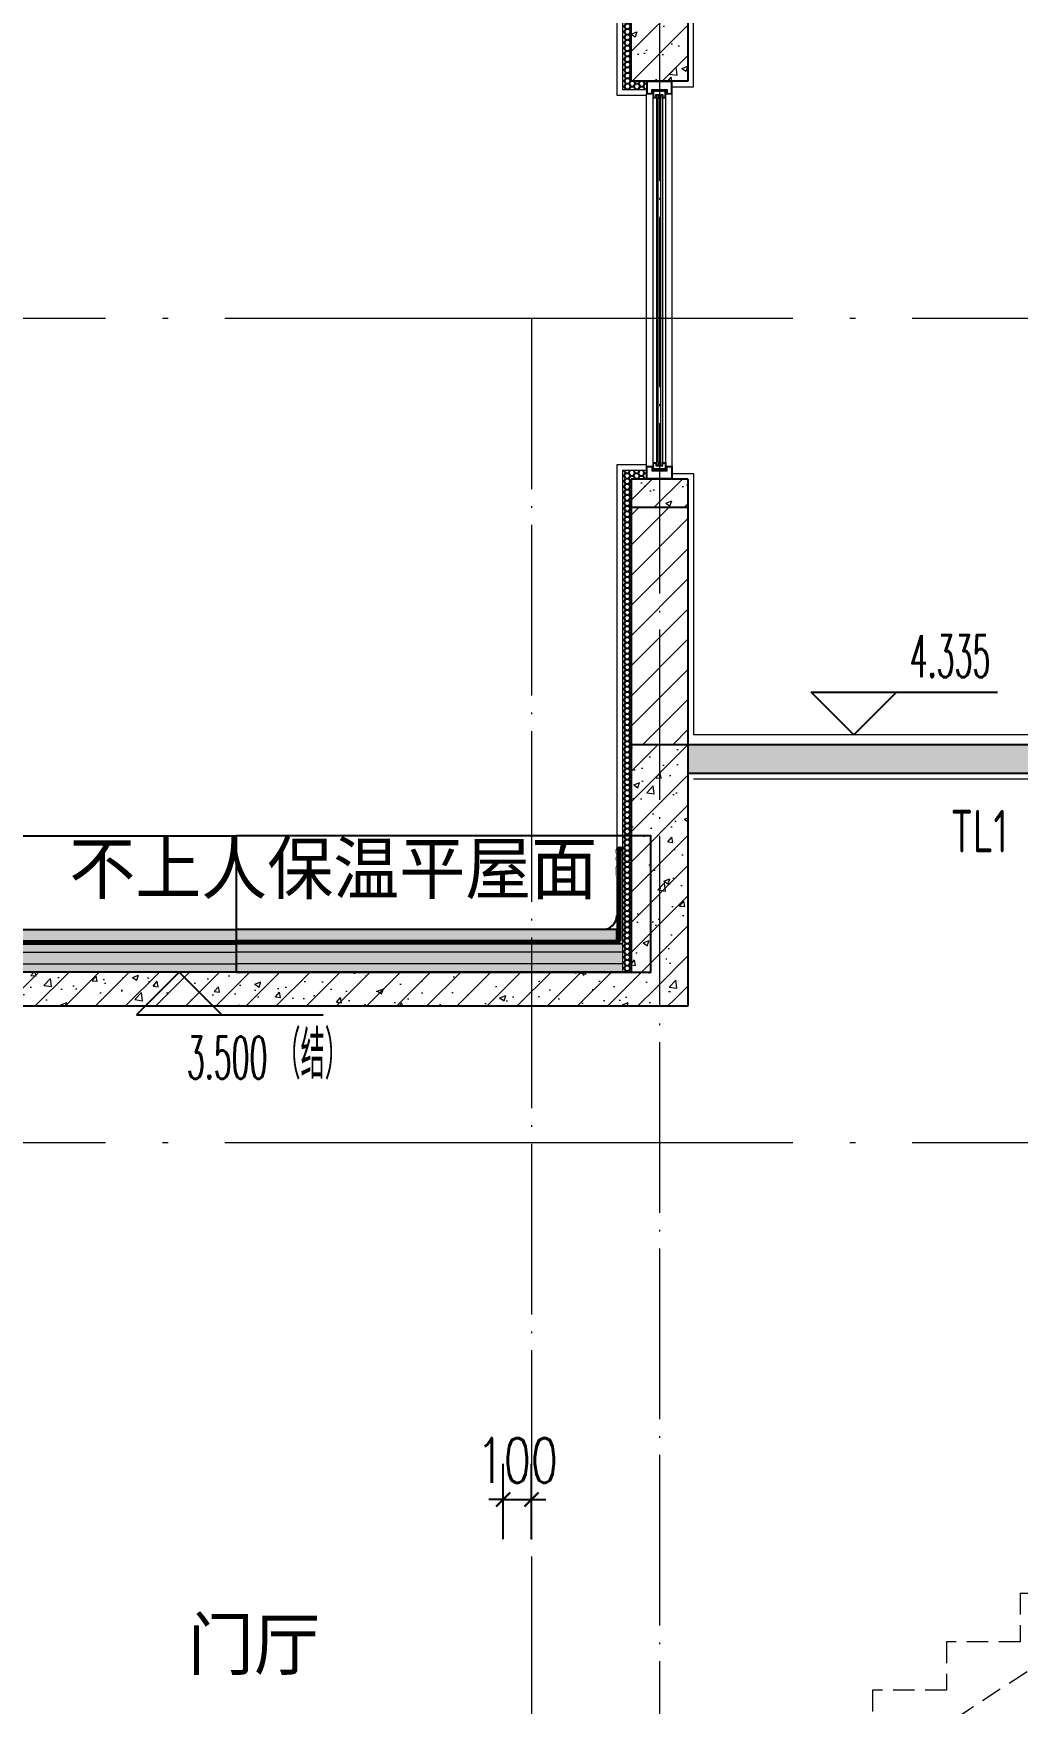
# Model space of a CAD drawing. Extents: x -1307975 to -76406, y -96289 to 379359.
# Drawn here: x -621604 to -618139, y 318676 to 324553 of the extents above; entities that cross this region are included whole.
import ezdxf
from ezdxf.enums import TextEntityAlignment as Align
from ezdxf.xclip import XClip

# ---------------------------------------------------------------- set-up
doc = ezdxf.new("R2010")
doc.units = 0
doc.header["$LTSCALE"] = 1000
doc.header["$XCLIPFRAME"] = 2
for name, pattern in [('DASH', [0.35, 0.25, -0.1]), ('DOTE', [2.42, 2, -0.2, 0.02, -0.2]), ('HIDDEN', [0.375, 0.25, -0.125])]:
    doc.linetypes.add(name, pattern=pattern)
doc.layers.get('0').update_dxf_attribs({"linetype": 'CONTINUOUS'})
doc.layers.get('DEFPOINTS').update_dxf_attribs({"linetype": 'CONTINUOUS'})
for name, color, linetype in [('3-屋面构造层', 157, 'CONTINUOUS'), ('DIM_ELEV', 3, 'CONTINUOUS'), ('PUB_TEXT', 2, 'CONTINUOUS'), ('SURFACE', 6, 'CONTINUOUS'), ('TEXT', 2, 'CONTINUOUS'), ('WALL', 5, 'CONTINUOUS'), ('尺寸标注', 86, 'CONTINUOUS'), ('立面-看线', 251, 'CONTINUOUS')]:
    doc.layers.add(name, color=color, linetype=linetype)
for name, color, linetype, lineweight in [('DOTE', 19, 'DOTE', 9), ('PUB_HATCH', 8, 'CONTINUOUS', 9), ('S_WINDOW', 144, 'CONTINUOUS', 15), ('STAIR', 2, 'CONTINUOUS', 18), ('内粉刷', 37, 'CONTINUOUS', 9), ('细细', 250, 'CONTINUOUS', 0)]:
    doc.layers.add(name, color=color, linetype=linetype, lineweight=lineweight)
doc.styles.add('_TCH_DIM', font='SIMPLEX.shx', dxfattribs={"width": 0.7, "bigfont": 'GBCBIG.shx'})
doc.styles.add('_TCH_DIM_T3', font='SIMPLEX', dxfattribs={"width": 0.705882, "bigfont": 'GBCBIG'})
doc.styles.add('TSSD_REIN', font='tssdeng.shx', dxfattribs={"width": 0.7, "height": 300, "bigfont": 'tssdchn.shx'})
doc.dimstyles.new('_TCH_ARCH&&50', dxfattribs={"dimtxt": 157.5, "dimasz": 50, "dimexe": 125, "dimexo": 150, "dimgap": 58.75, "dimtad": 1, "dimdec": 0, "dimzin": 0, "dimdsep": 46, "dimtxsty": '_TCH_DIM_T3', "dimblk": 'ARCHTICK', "dimcen": 0.09, "dimclrt": 7, "dimazin": 0, "dimtfac": 1, "dimtdec": 0, "dimtix": 1, "dimtmove": 2, "dimatfit": 3, "dimldrblk": 'ARCHTICK', "dimfxl": 1, "dimtolj": 1, "dimtzin": 0, "dimarcsym": 0})
pattern_1 = [(315, (-218910.2607, -140541.0897), (-1.767766953, -1.767766953), []), (315, (-218909.0822, -140541.0897), (-1.767766953, -1.767766953), [])]
pattern_2 = [(315, (-218910.2607, -141979.3279), (-1.767766953, -1.767766953), []), (315, (-218909.0822, -141979.3279), (-1.767766953, -1.767766953), [])]
pattern_3 = [(45, (-762713.5, 410177.97), (-53.03301, 53.03301), []), (50, (-762713.5, 410177.97), (215.17805, -18.82564), [22.5, -247.5]), (355, (-762713.5, 410177.97), (-41.6254, 225.65764), [18, -198]), (100.4514, (-762695.57, 410176.4), (173.55281, 206.83186), [19.12206, -210.34263]), (46.1842, (-762713.5, 410237.97), (320.1723, -49.6557), [33.75, -371.25]), (96.6356, (-762686.82, 410233.83), (280.3988, 292.23536), [28.6831, -315.5139]), (351.1842, (-762713.5, 410237.97), (280.3986, 292.2356), [27, -297]), (21, (-762683.5, 410222.97), (179.07212, -120.78567), [22.5, -247.5]), (326, (-762683.5, 410222.97), (72.9946, 217.545), [18, -198]), (71.4514, (-762668.58, 410212.9), (252.0668, 96.75915), [19.12206, -210.34263]), (37.5, (-762713.5, 410177.97), (3.647957, 99.868156), [0, -195.6, 0, -201, 0, -198.75]), (7.5, (-762713.5, 410177.97), (78.92086, 118.323514), [0, -114.6, 0, -191.1, 0, -75.75]), (327.5, (-762780.4, 410177.97), (160.14673, -6.76646), [0, -75, 0, -234, 0, -310.5]), (317.5, (-762810.4, 410177.97), (174.95585, 30.0315), [0, -97.5, 0, -155.4, 0, -220.5])]

# ---------------------------------------------------------------- blocks, each defined once
blk = doc.blocks.new('FGHFG4334GDFGDFFGGGGGGDFG4G')
at = {"layer": 'SURFACE', "const_width": 2.25}
for points in [[(46.5, 0), (0, 0)], [(46.5, -27.6), (0, -27.6)]]:
    blk.add_lwpolyline(points, dxfattribs=at)
at = {"layer": 'SURFACE', "const_width": 1.5}
blk.add_lwpolyline([(46.5, 17.2, -1), (46.5, 5.2), (46.5, -6.8, -1), (46.5, -18.8), (46.5, -36.8), (52.5, -48), (52.5, -72.8)], format="xyb", dxfattribs=at)
blk = doc.blocks.new('FGDGDGD')
at = {"layer": '3-屋面构造层'}
h = blk.add_hatch(dxfattribs=at)
h.set_pattern_fill('隔热材料01', color=256, scale=7.692308, style=0)
h.set_pattern_definition([(270, (9.5186, 433.228), (3.846153863, -7e-16), [0.385980771, -3.460173092]), (270, (6.637, 433.228), (3.846153863, -7e-16), [0.385980771, -3.460173092]), (90, (8.5996, 430.618), (-3.846153863, 2e-16), [0.385980771, -3.460173092]), (90, (7.556, 430.618), (-3.846153863, 2e-16), [0.385980771, -3.460173092]), (180, (10.002, 430), (-5e-16, -3.846153863), [3.848019248, 0.001865385]), (135, (8.9282, 430.193), (2e-16, 3.846144175), [0.328307694, -5.110980792]), (116.56505, (12.5422, 430.4251), (8.6793e-06, 3.8461487416), [0.215769232, -8.384500037]), (116.56505, (8.696, 430.4251), (8.6793e-06, 3.8461487416), [0.215769232, -8.384500037]), (153.43495, (13.1603, 430), (-8.679e-06, 3.846148742), [0.431538463, -8.168730805]), (153.43495, (9.3142, 430), (-8.679e-06, 3.846148742), [0.431538463, -8.168730805]), (63.43495, (12.4457, 431.0041), (-8.6793e-06, 3.8461487416), [2.054923086, -6.545346183]), (63.43495, (8.5996, 431.0041), (-8.6793e-06, 3.8461487416), [2.054923086, -6.545346183]), (116.56505, (13.3647, 433.228), (8.6793e-06, 3.8461487416), [0.215769232, -8.384500037]), (116.56505, (9.5186, 433.228), (8.6793e-06, 3.8461487416), [0.215769232, -8.384500037]), (135, (9.422, 433.421), (2e-16, 3.846144175), [0.328307694, -5.110980792]), (153.43495, (13.036, 433.6532), (-8.679e-06, 3.846148742), [0.431538463, -8.168730805]), (153.43495, (9.19, 433.6532), (-8.679e-06, 3.846148742), [0.431538463, -8.168730805]), (45, (6.7336, 433.421), (2e-16, 3.846144175), [0.328307694, -5.110980792]), (63.43495, (10.4833, 433.228), (-8.6793e-06, 3.8461487416), [0.215769232, -8.384500037]), (63.43495, (6.6371, 433.228), (-8.6793e-06, 3.8461487416), [0.215769232, -8.384500037]), (26.56505, (10.812, 433.6532), (8.679e-06, 3.846148742), [0.431538463, -8.168730805]), (26.56505, (6.9658, 433.6532), (8.679e-06, 3.846148742), [0.431538463, -8.168730805]), (116.56505, (11.4023, 431.0041), (8.6793e-06, 3.8461487416), [2.054923086, -6.545346183]), (116.56505, (7.5561, 431.0041), (8.6793e-06, 3.8461487416), [2.054923086, -6.545346183]), (45, (7.2275, 430.193), (2e-16, 3.846144175), [0.328307694, -5.110980792]), (63.43495, (11.3058, 430.4251), (-8.6793e-06, 3.8461487416), [0.215769232, -8.384500037]), (63.43495, (7.4596, 430.4251), (-8.6793e-06, 3.8461487416), [0.215769232, -8.384500037]), (26.56505, (10.6877, 430), (8.679e-06, 3.846148742), [0.431538463, -8.168730805]), (26.56505, (6.8415, 430), (8.679e-06, 3.846148742), [0.431538463, -8.168730805])])
edge = h.paths.add_edge_path()
edge.add_arc((682180.8, 585366.2), 9.23, 450, 540, ccw=False)
edge.add_line((682180.8, 585375.4), (682191.6, 585375.4))
edge.add_line((682191.6, 585375.4), (682191.6, 585366.2))
edge.add_line((682191.6, 585366.2), (682171.6, 585366.2))
h = blk.add_hatch(dxfattribs=at)
h.set_pattern_fill('混凝土', color=256, scale=5, angle=-1.14576, style=0)
h.set_pattern_definition([(48.854237, (-82751.966, -43707.863), (35.7930991, -3.8540962), [3.75, -41.25]), (353.854237, (-82751.966, -43707.863), (-6.1841378, 37.7408106), [3, -33]), (99.305637, (-82748.983, -43708.185), (29.6089874, 33.886691), [3.1870095, -35.0571056]), (45.038437, (-82751.766, -43697.865), (53.1858973, -9.3413237), [5.625, -61.875]), (95.489837, (-82747.334, -43698.644), (47.6977146, 47.7616795), [4.7805144, -52.58565]), (350.038437, (-82751.766, -43697.865), (47.6976773, 47.7617167), [4.5, -49.5]), (19.854237, (-82746.817, -43700.465), (29.4368469, -20.7237073), [3.75, -41.25]), (324.854237, (-82746.817, -43700.465), (12.8883392, 36.0069862), [3, -33]), (70.305637, (-82744.364, -43702.192), (42.3251977, 15.2832459), [3.1870095, -35.0571056]), (36.3542372, (-82751.966, -43707.863), (0.9406985, 16.62920733), [0, -32.6, 0, -33.5, 0, -33.125]), (6.3542372, (-82751.966, -43707.863), (13.54517982, 19.45362572), [0, -19.1, 0, -31.85, 0, -12.625]), (326.3542372, (-82763.114, -43707.64), (26.66323482, -1.66123381), [0, -12.5, 0, -39, 0, -51.75]), (316.3542372, (-82768.113, -43707.54), (29.2535633, 4.4211788), [0, -16.25, 0, -25.9, 0, -36.75])])
h.paths.add_polyline_path([(674875.1, 585046.2), (674875.1, 585086.2), (682171.6, 585086.2), (682171.6, 585046.2)])
h = blk.add_hatch(dxfattribs=at)
h.set_pattern_fill('焦渣矿渣', color=256, scale=4, angle=-1.14576, style=0)
h.set_pattern_definition([(358.8542372, (-82751.966, -43697.863), (8.27546507, 13.69326162), [1.6, -14.4]), (298.8542372, (-82751.966, -43697.863), (15.99644496, -0.32013217), [1.6, -14.4]), (238.8542372, (-82750.366, -43697.895), (7.72097989, -14.0133938), [1.6, -14.4]), (268.8542372, (-82745.567, -43697.991), (15.83683295, -8.3183365), [2.4, -11.456]), (268.8542372, (-82743.967, -43698.023), (15.83683295, -8.3183365), [2.4, -11.456]), (268.8542372, (-82742.368, -43698.055), (15.83683295, -8.3183365), [2.4, -11.456])])
h.paths.add_polyline_path([(674875.1, 585006.2), (674875.1, 585036.2), (682191.6, 585036.2), (682191.6, 585006.2)])
h = blk.add_hatch(dxfattribs=at)
h.set_pattern_fill('隔热材料03', color=256, scale=12.5, style=0)
h.set_pattern_definition([(113.578, (-500407.8114, 374696.8656), (-0.0086926214, 6.2699620763), [1.075, -0.5693125, 2.8375, -0.5693125, 1.075, -0.6825]), (66.42, (-500406.1744, 374696.8656), (2.727787851, 6.0425e-05), [1.075, -0.5693125, 2.840375, -0.5693125, 1.075, -0.6825]), (180, (-500406.1744, 374696.8656), (0, 6.25), [1.636625, -1.0910625]), (180, (-500407.538, 374702.4906), (0, 6.25), [1.636625, -1.0910625]), (90, (-500405.7427, 374697.8548), (2.72775, 2e-16), [0.52175, -5.72825]), (90, (-500407.1066, 374700.9798), (2.72775, 2e-16), [0.52175, -5.72825]), (90, (-500408.2427, 374697.8548), (2.72775, 2e-16), [0.52175, -5.72825]), (90, (-500409.6066, 374700.9798), (2.72775, 2e-16), [0.52175, -5.72825])])
edge = h.paths.add_edge_path()
edge.add_line((682177.8, 585086.2), (682177.8, 585050.2))
edge.add_arc((682171.6, 585050.2), 6.25, 270, 360, ccw=False)
edge.add_line((682171.6, 585044), (682171.6, 585086.2))
edge.add_line((682171.6, 585086.2), (682177.8, 585086.2))
h = blk.add_hatch(dxfattribs=at)
h.set_pattern_fill('加气混凝土', color=256, scale=5, style=0)
h.set_pattern_definition([(0, (-82734.266, -43726.163), (30, 60), [0, -60]), (0, (-82769.366, -43734.263), (30, 60), [0, -60]), (0, (-82749.866, -43734.863), (30, 60), [0, -60]), (0, (-82728.566, -43717.163), (30, 60), [0, -60]), (0, (-82753.466, -43737.863), (30, 60), [0, -60]), (0, (-82722.566, -43679.363), (30, 60), [0, -60]), (0, (-82740.866, -43684.163), (30, 60), [0, -60]), (0, (-82731.266, -43691.663), (30, 60), [0, -60]), (0, (-82780.166, -43692.863), (30, 60), [0, -60]), (0, (-82750.766, -43695.563), (30, 60), [0, -60]), (0, (-82762.166, -43710.863), (30, 60), [0, -60]), (0, (-82761.566, -43733.363), (30, 60), [0, -60]), (0, (-82739.066, -43735.763), (30, 60), [0, -60]), (0, (-82722.566, -43709.363), (30, 60), [0, -60]), (0, (-82778.666, -43718.663), (30, 60), [0, -60]), (0, (-82773.566, -43708.463), (30, 60), [0, -60]), (0, (-82750.166, -43712.663), (30, 60), [0, -60]), (0, (-82758.566, -43721.363), (30, 60), [0, -60]), (0, (-82763.366, -43701.563), (30, 60), [0, -60]), (0, (-82755.866, -43679.063), (30, 60), [0, -60]), (0, (-82776.266, -43731.263), (30, 60), [0, -60]), (0, (-82743.266, -43691.363), (30, 60), [0, -60]), (0, (-82771.166, -43690.463), (30, 60), [0, -60]), (0, (-82775.966, -43682.663), (30, 60), [0, -60]), (130.601294, (-82726.2516, -43698.149), (-149.999998343, 180.000000787), [2.6341554, -1103.7111]), (18.4349488, (-82730.537, -43697.006), (149.99999945, 59.99999956), [2.710524, -376.76279]), (90, (-82730.537, -43699.578), (30, 60), [2.5714284, -117.428565]), (161.565051, (-82727.966, -43700.435), (-150.000000755, 59.99999553), [2.710524, -376.76279]), (53.1301023, (-82727.966, -43700.435), (30.00000006, 59.99999997), [2.857143, -297.14285]), (135, (-82725.68, -43731.006), (-30.00000363, 59.99999594), [2.424366, -167.28126]), (45, (-82729.109, -43731.006), (29.9999998, 59.99999976), [2.424366, -167.28126]), (135, (-82727.394, -43732.72), (-30.00000363, 59.99999594), [2.424366, -167.28126]), (45, (-82727.394, -43732.72), (29.9999998, 59.99999976), [2.424366, -167.28126]), (116.565051, (-82754.537, -43690.72), (-5.2e-06, 119.9999967), [3.1943826, -63.88765]), (180, (-82755.966, -43687.863), (-30, 60), [3.4285716, -56.571425]), (63.434949, (-82760.823, -43690.72), (3e-07, 119.9999994), [3.1943826, -63.88765]), (116.565051, (-82759.394, -43693.58), (-5.2e-06, 119.9999967), [3.1943826, -63.88765]), (0, (-82759.394, -43693.58), (30, 60), [3.4285716, -56.571425]), (63.434949, (-82755.966, -43693.58), (3e-07, 119.9999994), [3.1943826, -63.88765]), (107.102728, (-82731.9658, -43711.0063), (-89.999996559, 300.000000484), [3.8861346, -1628.29025]), (143.972626, (-82733.1087, -43707.292), (-569.999992774, 419.999999525), [3.8861346, -812.202]), (180, (-82736.25, -43705.006), (-30, 60), [3.7142856, -56.28571]), (36.0273733, (-82743.1087, -43707.292), (569.999995788, 419.999995472), [3.8861346, -812.202]), (71.5650511, (-82744.252, -43710.721), (90.00000046, 299.99999948), [3.6140316, -375.85928]), (107.102728, (-82743.1087, -43714.4348), (-89.999996559, 300.000000484), [3.8861346, -1628.29025]), (143.972626, (-82739.966, -43716.7206), (-569.999992774, 419.999999525), [3.8861346, -812.202]), (0, (-82739.966, -43716.72), (30, 60), [3.7142856, -56.28571]), (36.0273733, (-82736.2516, -43716.7206), (569.999995788, 419.999995472), [3.8861346, -812.202]), (71.5650511, (-82733.109, -43714.435), (90.00000046, 299.99999948), [3.6140316, -375.85928]), (150.255118, (-82731.3944, -43683.006), (-90.000000213, 59.999999257), [2.303502, -481.43196]), (90, (-82733.394, -43684.15), (30, 60), [2.2857144, -117.714275]), (29.7448813, (-82733.3944, -43684.149), (90.000000053, 59.99999972), [2.303502, -481.43196]), (116.565051, (-82745.394, -43725.58), (-5.2e-06, 119.9999967), [3.1943826, -63.88765]), (168.690067, (-82746.823, -43722.7206), (-270.0000002, 59.999998494), [2.9137254, -608.96855]), (41.1859251, (-82751.9658, -43724.149), (749.999995456, 659.999994229), [3.0371844, -1272.5802]), (90, (-82751.966, -43727.006), (30, 60), [2.857143, -117.14285]), (138.814074, (-82749.68, -43729.0063), (-749.999986669, 660.000004204), [3.0371844, -1272.5802]), (16.6992442, (-82749.68, -43729.0063), (989.999992552, 299.999996858), [2.982945, -1249.85375]), (60.9453959, (-82746.823, -43728.149), (29.99999992, 59.999999469), [2.9416086, -1232.53395]), (109.983106, (-82770.5373, -43700.4348), (-150.000000565, 419.9999988885), [3.3442002, -1401.21975]), (155.556045, (-82771.68, -43697.292), (-390.0000014866, 179.99999626), [3.4522986, -1446.51315]), (24.4439547, (-82777.9658, -43697.292), (390.0000001945, 179.999999134), [3.4522986, -1446.51315]), (70.0168934, (-82779.1087, -43700.4348), (150.000000452, 419.999998958), [3.3442002, -1401.21975]), (109.983106, (-82777.9658, -43703.5777), (-150.000000565, 419.9999988885), [3.3442002, -1401.21975]), (160.016893, (-82774.823, -43704.7206), (-150.000000088, 59.999997267), [3.3442002, -698.93775]), (19.9831065, (-82774.823, -43704.7206), (149.999999176, 59.999999905), [3.3442002, -698.93775]), (70.0168934, (-82771.68, -43703.5777), (150.000000452, 419.999998958), [3.3442002, -1401.21975]), (122.005383, (-82748.2516, -43705.8634), (-30.000004026, 59.999996937), [2.6954232, -563.3434]), (18.4349488, (-82752.252, -43704.435), (149.99999945, 59.99999956), [2.710524, -376.76279]), (90, (-82752.252, -43707.006), (30, 60), [2.5714284, -117.428565]), (161.565051, (-82749.68, -43707.863), (-150.000000755, 59.99999553), [2.710524, -376.76279]), (54.4623222, (-82749.68, -43707.8634), (209.999999696, 299.99999955), [2.457807, -1029.82115]), (116.565051, (-82765.68, -43720.435), (-5.2e-06, 119.9999967), [3.1943826, -63.88765]), (180, (-82767.11, -43717.58), (-30, 60), [3.142857, -56.85714]), (59.0362434, (-82771.966, -43720.435), (30.000000098, 59.99999971), [3.3319728, -696.3822]), (120.963756, (-82770.2516, -43723.292), (-30.0000041, 59.999997245), [3.3319728, -696.3822]), (0, (-82770.25, -43723.29), (30, 60), [3.142857, -56.85714]), (63.434949, (-82767.11, -43723.29), (3e-07, 119.9999994), [3.1943826, -63.88765])])
h.paths.add_polyline_path([(682191.6, 584936.2), (674875.1, 584936.2), (674875.1, 584966.2), (682191.6, 584966.2)])
at = {"layer": '立面-看线'}
h = blk.add_hatch(dxfattribs=at)
h.set_pattern_fill('HONEY', color=256, scale=7)
h.set_pattern_definition([(0, (-799653.24, -415240.13), (16.66875, 9.623705), [11.1125, -22.225]), (120, (-799653.24, -415240.13), (-16.66874801, 9.62370845), [11.1125, -22.225]), (60, (-799653.24, -415240.13), (1.99e-06, 19.24741345), [-22.225, 11.1125])])
h.paths.add_polyline_path([(682191.6, 584966.2), (674875.1, 584966.2), (674875.1, 585006.2), (682191.6, 585006.2)])
at = {"layer": '3-屋面构造层'}
for p, q in [((682177.8, 585086.2), (674875.1, 585086.2)), ((682171.6, 585046.2), (674875.1, 585046.2)), ((682191.6, 585036.2), (674875.1, 585036.2)), ((682171.6, 585086.2), (682171.6, 585044))]:
    blk.add_line(p, q, dxfattribs=at)
at = {"layer": '3-屋面构造层', "color": 251, "linetype": 'DASH', "ltscale": 0.05, "true_color": 0x636466, "const_width": 2.5}
for points in [[(682056.6, 585042.7), (682171.6, 585042.7, 0.414214), (682179.1, 585050.2), (682179.1, 585366.2)], [(682056.6, 585039), (682171.6, 585039, 0.414214), (682182.8, 585050.2), (682182.8, 585366.2)]]:
    blk.add_lwpolyline(points, format="xyb", dxfattribs=at)
at = {"layer": '3-屋面构造层', "color": 251, "true_color": 0x636466}
for points in [[(682056.6, 585041.5), (682171.6, 585041.5, 0.414214), (682180.3, 585050.2), (682180.3, 585366.2)], [(682056.6, 585044), (682171.6, 585044, 0.414214), (682177.8, 585050.2), (682177.8, 585366.2)], [(682056.6, 585040.2), (682171.6, 585040.2, 0.414214), (682181.6, 585050.2), (682181.6, 585366.2), (682184.1, 585366.2), (682184.1, 585050.2, -0.414214), (682171.6, 585037.7), (682056.6, 585037.7)]]:
    blk.add_lwpolyline(points, format="xyb", dxfattribs=at)
at = {"layer": '3-屋面构造层', "ltscale": 0.8}
blk.add_lwpolyline([(682171.6, 585366.2, -0.414214), (682180.8, 585375.4), (682191.6, 585375.4), (682191.6, 585366.2), (682171.6, 585366.2)], format="xyb", dxfattribs=at)
at = {"layer": '3-屋面构造层', "color": 251, "linetype": 'DASH', "ltscale": 0.05, "true_color": 0x636466, "const_width": 2.5}
for points in [[(682042.7, 585039), (674875.1, 585039)], [(682056.6, 585042.7), (682042.7, 585039)]]:
    blk.add_lwpolyline(points, dxfattribs=at)
at = {"layer": '3-屋面构造层', "color": 251, "true_color": 0x636466}
for points in [[(682042.7, 585040.2), (674875.1, 585040.2)], [(674875.1, 585037.7), (682042.7, 585037.7)], [(682056, 585043.8), (682042.1, 585040.1)], [(682043.2, 585037.9), (682057.1, 585041.6)]]:
    blk.add_lwpolyline(points, dxfattribs=at)
at = {"layer": '3-屋面构造层'}
blk.add_arc((682121.6, 585136.2), 50, 270, 360, dxfattribs=at)
at = {"layer": 'PUB_HATCH', "color": 215, "true_color": 0xa953a0}
for p, q in [((682191.6, 585006.2), (674875.1, 585006.2)), ((682191.6, 584966.2), (674875.1, 584966.2))]:
    blk.add_line(p, q, dxfattribs=at)
at = {"layer": '3-屋面构造层', "color": 1, "xscale": -1}
blk.add_blockref('FGHFG4334GDFGDFFGGGGGGDFG4G', (682218.1, 585349), dxfattribs=at)
blk = doc.blocks.new('zrszerf')
at = {"layer": '细细'}
h = blk.add_hatch(dxfattribs=at)
h.set_pattern_fill('金属', color=256, style=0)
h.set_pattern_definition(pattern_1)
h.paths.add_polyline_path([(257694.9, 608543.3), (257714.9, 608543.3), (257714.9, 608556.8), (257764.9, 608556.8), (257764.9, 608543.3), (257784.9, 608543.3), (257784.9, 608588.3), (257694.9, 608588.3)])
h.paths.add_polyline_path([(257712.9, 608558.8), (257712.9, 608545.3), (257696.9, 608545.3), (257696.9, 608586.3), (257782.9, 608586.3), (257782.9, 608545.3), (257766.9, 608545.3), (257766.9, 608558.8)], flags=16)
h = blk.add_hatch(dxfattribs=at)
h.set_pattern_fill('金属', color=256, style=0)
h.set_pattern_definition(pattern_1)
h.paths.add_polyline_path([(257762.4, 608554.8), (257762.4, 608529.8), (257750.4, 608529.8), (257750.4, 608539.8), (257729.4, 608539.8), (257729.4, 608529.8), (257717.4, 608529.8), (257717.4, 608554.8)])
h.paths.add_polyline_path([(257719.4, 608552.8), (257719.4, 608531.8), (257727.4, 608531.8), (257727.4, 608541.8), (257752.4, 608541.8), (257752.4, 608531.8), (257760.4, 608531.8), (257760.4, 608552.8)], flags=16)
h = blk.add_hatch(color=256, dxfattribs=at)
edge = h.paths.add_edge_path()
edge.add_line((257735.4, 608539.8), (257735.4, 608527.8))
edge.add_arc((257739.9, 608519.5), 9.44, 61.51755, 118.48245, ccw=False)
edge.add_line((257744.4, 608527.8), (257744.4, 608539.8))
edge.add_arc((257739.9, 608548.1), 9.44, 241.51755, 298.48245, ccw=False)
h = blk.add_hatch(dxfattribs=at)
h.set_pattern_fill('金属', color=256, style=0)
h.set_pattern_definition(pattern_2)
h.paths.add_polyline_path([(257762.4, 607221.8), (257762.4, 607246.8), (257750.4, 607246.8), (257750.4, 607236.8), (257729.4, 607236.8), (257729.4, 607246.8), (257717.4, 607246.8), (257717.4, 607221.8)])
h.paths.add_polyline_path([(257719.4, 607223.8), (257719.4, 607244.8), (257727.4, 607244.8), (257727.4, 607234.8), (257752.4, 607234.8), (257752.4, 607244.8), (257760.4, 607244.8), (257760.4, 607223.8)], flags=16)
h = blk.add_hatch(color=256, dxfattribs=at)
edge = h.paths.add_edge_path()
edge.add_line((257735.4, 607236.8), (257735.4, 607248.8))
edge.add_arc((257739.9, 607257.1), 9.44, 241.51755, 298.48245)
edge.add_line((257744.4, 607248.8), (257744.4, 607236.8))
edge.add_arc((257739.9, 607228.5), 9.44, 61.51755, 118.48245)
h = blk.add_hatch(dxfattribs=at)
h.set_pattern_fill('金属', color=256, style=0)
h.set_pattern_definition(pattern_2)
h.paths.add_polyline_path([(257694.9, 607233.3), (257714.9, 607233.3), (257714.9, 607219.8), (257764.9, 607219.8), (257764.9, 607233.3), (257784.9, 607233.3), (257784.9, 607188.3), (257694.9, 607188.3)])
h.paths.add_polyline_path([(257712.9, 607217.8), (257712.9, 607231.3), (257696.9, 607231.3), (257696.9, 607190.3), (257782.9, 607190.3), (257782.9, 607231.3), (257766.9, 607231.3), (257766.9, 607217.8)], flags=16)
at = {"layer": 'S_WINDOW'}
for p, q in [((257694.9, 607233.3), (257694.9, 608543.3)), ((257784.9, 607233.3), (257784.9, 608543.3)), ((257717.4, 607246.8), (257717.4, 608529.8)), ((257762.4, 607246.8), (257762.4, 608529.8))]:
    blk.add_line(p, q, dxfattribs=at)
for points in [[(257784.9, 608588.3), (257784.9, 608543.3), (257764.9, 608543.3), (257764.9, 608556.8), (257714.9, 608556.8), (257714.9, 608543.3), (257694.9, 608543.3), (257694.9, 608588.3)], [(257782.9, 608586.3), (257782.9, 608545.3), (257766.9, 608545.3), (257766.9, 608558.8), (257712.9, 608558.8), (257712.9, 608545.3), (257696.9, 608545.3), (257696.9, 608586.3)], [(257762.4, 608554.8), (257762.4, 608529.8), (257750.4, 608529.8), (257750.4, 608539.8), (257729.4, 608539.8), (257729.4, 608529.8), (257717.4, 608529.8), (257717.4, 608554.8)], [(257760.4, 608552.8), (257760.4, 608531.8), (257752.4, 608531.8), (257752.4, 608541.8), (257727.4, 608541.8), (257727.4, 608531.8), (257719.4, 608531.8), (257719.4, 608552.8)], [(257762.4, 607221.8), (257762.4, 607246.8), (257750.4, 607246.8), (257750.4, 607236.8), (257729.4, 607236.8), (257729.4, 607246.8), (257717.4, 607246.8), (257717.4, 607221.8)], [(257784.9, 607188.3), (257784.9, 607233.3), (257764.9, 607233.3), (257764.9, 607219.8), (257714.9, 607219.8), (257714.9, 607233.3), (257694.9, 607233.3), (257694.9, 607188.3)], [(257782.9, 607190.3), (257782.9, 607231.3), (257766.9, 607231.3), (257766.9, 607217.8), (257712.9, 607217.8), (257712.9, 607231.3), (257696.9, 607231.3), (257696.9, 607190.3)], [(257760.4, 607223.8), (257760.4, 607244.8), (257752.4, 607244.8), (257752.4, 607234.8), (257727.4, 607234.8), (257727.4, 607244.8), (257719.4, 607244.8), (257719.4, 607223.8)]]:
    blk.add_lwpolyline(points, close=True, dxfattribs=at)
at = {"layer": '细细'}
for points in [[(257735.4, 608539.8), (257735.4, 608527.8, -0.253805), (257744.4, 608527.8), (257744.4, 608539.8, -0.253805)], [(257735.4, 607236.8), (257735.4, 607248.8, 0.253805), (257744.4, 607248.8), (257744.4, 607236.8, 0.253805)]]:
    blk.add_lwpolyline(points, format="xyb", close=True, dxfattribs=at)
for points in [[(257735.4, 607248.8), (257735.4, 608539.8)], [(257744.4, 607248.8), (257744.4, 608539.8)], [(257729.4, 608529.8), (257729.4, 607246.8)], [(257750.4, 608529.8), (257750.4, 607246.8)]]:
    blk.add_lwpolyline(points, dxfattribs=at)
blk = doc.blocks.new('BFGBFBCBVFB')
at = {"layer": 'PUB_HATCH'}
h = blk.add_hatch(dxfattribs=at)
h.set_pattern_fill('钢筋混凝土', color=256, scale=30, style=0)
h.set_pattern_definition([(45, (0, 0), (-53.0330086, 53.0330086), []), (50, (0, 0), (215.178055, -18.82564), [22.5, -247.5]), (355, (0, 0), (-41.6254, 225.65764), [18, -198]), (100.4514, (17.93, -1.57), (173.552815, 206.831863), [19.122057, -210.342634]), (46.1842, (0, 60), (320.172315, -49.655704), [33.75, -371.25]), (96.6356, (26.68, 55.86), (280.39881, 292.23536), [28.68309, -315.5139]), (351.1842, (0, 60), (280.39858, 292.23558), [27, -297]), (21, (30, 45), (179.072116, -120.785667), [22.5, -247.5]), (326, (30, 45), (72.9946, 217.545014), [18, -198]), (71.4514, (44.92, 34.93), (252.06679, 96.75915), [19.122057, -210.342634]), (37.5, (0, 0), (3.6479566, 99.868156), [0, -195.6, 0, -201, 0, -198.75]), (7.5, (0, 0), (78.920861, 118.323514), [0, -114.6, 0, -191.1, 0, -75.75]), (327.5, (-66.9, 0), (160.146731, -6.7664615), [0, -75, 0, -234, 0, -310.5]), (317.5, (-96.9, 0), (174.95585, 30.031495), [0, -97.5, 0, -155.4, 0, -220.5])])
h.paths.add_polyline_path([(888722.3, 24480), (888622.3, 24480), (888622.3, 24580), (888522.3, 24580), (888522.3, 24015), (888722.3, 24015)])
at = {"layer": '立面-看线'}
h = blk.add_hatch(dxfattribs=at)
h.set_pattern_fill('HONEY', color=256, scale=7)
h.set_pattern_definition([(0, (77469.098, -360831.968), (16.66875, 9.623705), [11.1125, -22.225]), (120, (77469.098, -360831.968), (-16.66874801, 9.62370845), [11.1125, -22.225]), (60, (77469.098, -360831.968), (1.99e-06, 19.24741345), [-22.225, 11.1125])])
h.paths.add_polyline_path([(888492.3, 24615), (888522.3, 24615), (888522.3, 24015), (888577.3, 24015), (888577.3, 23985), (888492.3, 23985)])
at = {"layer": 'PUB_HATCH', "color": 215, "true_color": 0xa953a0}
blk.add_lwpolyline([(888577.3, 25545), (888492.3, 25545), (888492.3, 23985), (888577.3, 23985)], dxfattribs=at)
at = {"layer": 'WALL'}
for p, q in [((888522.3, 24580), (888522.3, 24015)), ((888722.3, 24480), (888722.3, 24015)), ((888722.3, 24015), (888522.3, 24015))]:
    blk.add_line(p, q, dxfattribs=at)
at = {"layer": '内粉刷'}
for points in [[(888577.3, 25565), (888472.3, 25565), (888472.3, 23965), (888577.3, 23965)], [(888667.3, 23995), (888742.3, 23995), (888742.3, 24460)]]:
    blk.add_lwpolyline(points, dxfattribs=at)
blk = doc.blocks.new('_ArchTick')
at = {"color": 0, "linetype": 'ByBlock', "const_width": 0.15}
blk.add_lwpolyline([(-0.5, -0.5), (0.5, 0.5)], dxfattribs=at)
blk = doc.blocks.new('*D607')
at = {"layer": 'DEFPOINTS', "color": 0, "transparency": 16777216}
for p in [(-619850.2, 319394.5), (-619950.2, 319105.2), (-619850.2, 319105.2)]:
    blk.add_point(p, dxfattribs=at)
at = {"layer": '尺寸标注', "color": 0, "lineweight": -2, "transparency": 16777216}
for p, q in [((-619950.2, 319255.2), (-619950.2, 319519.5)), ((-619850.2, 319255.2), (-619850.2, 319519.5)), ((-619950.2, 319394.5), (-620000.2, 319394.5)), ((-619950.2, 319394.5), (-619850.2, 319394.5)), ((-619850.2, 319394.5), (-619800.2, 319394.5))]:
    blk.add_line(p, q, dxfattribs=at)
at = {"layer": '尺寸标注', "color": 0, "lineweight": -2, "transparency": 16777216, "xscale": 50, "yscale": 50, "zscale": 50}
blk.add_blockref('_ArchTick', (-619950.2, 319394.5), dxfattribs=at)
at = {"layer": '尺寸标注', "color": 0, "lineweight": -2, "transparency": 16777216, "xscale": 50, "yscale": 50, "zscale": 50, "rotation": 180}
blk.add_blockref('_ArchTick', (-619850.2, 319394.5), dxfattribs=at)
at = {"layer": '尺寸标注', "color": 7, "transparency": 16777216, "insert": (-619900.2, 319532), "char_height": 157.5, "attachment_point": 5, "style": '_TCH_DIM_T3'}
blk.add_mtext('\\A1;100', dxfattribs=at)

msp = doc.modelspace()

# ---------------------------------------------------------------- hatches: boundary and pattern name
at = {"layer": 'PUB_HATCH'}
h = msp.add_hatch(dxfattribs=at)
h.set_pattern_fill('钢筋混凝土', color=256, scale=30, style=0)
h.set_pattern_definition(pattern_3)
h.paths.add_polyline_path([(-619500.21, 322984.57), (-619500.21, 322884.58), (-619300.21, 322884.58), (-619300.21, 322984.57)])
h = msp.add_hatch(dxfattribs=at)
h.set_pattern_fill('普通砖', color=256, scale=30, style=0)
h.set_pattern_definition([(45, (-762713.5, 410231.826), (-53.03303, 53.03303), [])])
h.paths.add_polyline_path([(-619300.15, 322884.58), (-619500.15, 322884.57), (-619500.13, 322049.58), (-619300.13, 322049.58)])
h = msp.add_hatch(dxfattribs=at)
h.set_pattern_fill('钢筋混凝土', color=256, scale=30, style=0)
h.set_pattern_definition(pattern_3)
h.paths.add_polyline_path([(-619500.19, 322049.58), (-619500.19, 321249.56), (-619300.19, 321129.56), (-619300.19, 322049.58)])
h = msp.add_hatch(dxfattribs=at)
h.set_pattern_fill('钢筋混凝土', color=256, scale=30, style=0)
h.set_pattern_definition([(45, (-619500.13, 322049.58), (-53.033, 53.033), []), (50, (-619500.13, 322049.58), (215.178, -18.8256), [22.5, -247.5]), (355, (-619500.13, 322049.58), (-41.625, 225.658), [18, -198]), (100.4514, (-619482.2, 322048), (173.553, 206.832), [19.122, -210.343]), (46.184, (-619500.13, 322109.58), (320.172, -49.656), [33.75, -371.25]), (96.6356, (-619473.45, 322105.44), (280.399, 292.235), [28.683, -315.514]), (351.184, (-619500.13, 322109.58), (280.399, 292.236), [27, -297]), (21, (-619470.13, 322094.58), (179.072, -120.7857), [22.5, -247.5]), (326, (-619470.13, 322094.58), (72.995, 217.545), [18, -198]), (71.4514, (-619455.2, 322084.51), (252.067, 96.759), [19.122, -210.343]), (37.5, (-619500.13, 322049.58), (3.648, 99.8682), [0, -195.6, 0, -201, 0, -198.75]), (7.5, (-619500.13, 322049.58), (78.9209, 118.3235), [0, -114.6, 0, -191.1, 0, -75.75]), (327.5, (-619567.03, 322049.58), (160.1467, -6.7665), [0, -75, 0, -234, 0, -310.5]), (317.5, (-619597.03, 322049.58), (174.956, 30.0315), [0, -97.5, 0, -155.4, 0, -220.5])])
h.paths.add_polyline_path([(-619300.19, 322049.58), (-619300.19, 321949.57), (-618070.12, 321949.57), (-618070.12, 321649.57), (-617870.12, 321649.57), (-617870.12, 321770.81), (-615818.59, 320499.57), (-615450.12, 320499.57), (-615450.12, 320499.57), (-615250.12, 320499.57), (-615250.12, 320499.57), (-613850.19, 320499.57), (-613850.19, 320599.57), (-615790.12, 320599.57), (-615790.12, 320760.68), (-616050.12, 320760.68), (-616050.12, 320921.79), (-616310.12, 320921.79), (-616310.12, 321082.9), (-616570.12, 321082.9), (-616570.12, 321244.01), (-616830.12, 321244.01), (-616830.12, 321405.12), (-617090.12, 321405.12), (-617090.12, 321566.23), (-617350.12, 321566.23), (-617350.12, 321727.34), (-617610.12, 321727.34), (-617610.12, 321888.46), (-617870.12, 321888.46), (-617870.12, 322049.57)])
h = msp.add_hatch(dxfattribs=at)
h.set_pattern_fill('钢筋混凝土', color=256, scale=30, style=0)
h.set_pattern_definition(pattern_3)
h.paths.add_polyline_path([(-619300.19, 321129.56), (-619500.19, 321249.56), (-622250.17, 321249.56), (-622316.83, 321209.56), (-622250.17, 321129.56)])
at = {"layer": '立面-看线'}
h = msp.add_hatch(dxfattribs=at)
h.set_pattern_fill('HONEY', color=256, scale=7)
h.set_pattern_definition([(0, (-1430553.452, -63347.378), (16.66875, 9.623705), [11.1125, -22.225]), (120, (-1430553.452, -63347.378), (-16.66874801, 9.62370845), [11.1125, -22.225]), (60, (-1430553.452, -63347.378), (1.99e-06, 19.24741345), [-22.225, 11.1125])])
h.paths.add_polyline_path([(-619530.21, 322099.57), (-619500.21, 322099.57), (-619500.21, 322984.57), (-619445.21, 322984.57), (-619445.21, 323014.57), (-619530.21, 323014.57)])
h = msp.add_hatch(dxfattribs=at)
h.set_pattern_fill('HONEY', color=256, scale=7)
h.set_pattern_definition([(0, (-1430553.43, -63347.376), (16.66875, 9.623705), [11.1125, -22.225]), (120, (-1430553.43, -63347.376), (-16.66874801, 9.62370845), [11.1125, -22.225]), (60, (-1430553.43, -63347.376), (1.99e-06, 19.24741345), [-22.225, 11.1125])])
h.paths.add_polyline_path([(-619530.19, 321249.56), (-619500.19, 321249.56), (-619500.19, 322099.58), (-619530.19, 322099.58)])

# ---------------------------------------------------------------- linework, layer by layer
at = {"layer": 'DIM_ELEV', "color": 6}
for p, q in [((-618715.81, 322084.57), (-618865.81, 322234.57)), ((-618865.81, 322234.57), (-618209.81, 322234.57)), ((-618715.81, 322084.57), (-618565.81, 322234.57))]:
    msp.add_line(p, q, dxfattribs=at)
at = {"layer": 'DIM_ELEV', "color": 3}
for p, q in [((-621090.5, 321249.56), (-621240.5, 321099.56)), ((-621090.5, 321249.56), (-620940.5, 321099.56)), ((-621240.5, 321099.56), (-620584.5, 321099.56))]:
    msp.add_line(p, q, dxfattribs=at)
at = {"layer": 'DOTE', "linetype": 'DOTE', "ltscale": 0.3}
for p, q in [((-619400.19, 336249.56), (-619400.17, 311349.56)), ((-619850.17, 323549.56), (-619850.17, 311349.56))]:
    msp.add_line(p, q, dxfattribs=at)
at = {"layer": 'DOTE', "linetype": 'DOTE'}
for p, q in [((-609250.13, 323549.56), (-624727.19, 323549.56)), ((-609250.13, 320649.56), (-624727.19, 320649.56))]:
    msp.add_line(p, q, dxfattribs=at)
at = {"layer": 'PUB_HATCH', "color": 215, "true_color": 0xa953a0}
msp.add_lwpolyline([(-619445.21, 323014.57), (-619530.21, 323014.57), (-619530.21, 321249.56)], dxfattribs=at)
at = {"layer": 'STAIR', "linetype": 'HIDDEN', "ltscale": 0.3}
msp.add_line((-619767.85, 317699.56), (-615500.25, 320499.57), dxfattribs=at)
msp.add_lwpolyline([(-615790.12, 320599.57), (-615790.12, 320428.98), (-616050.12, 320428.98), (-616050.12, 320258.39), (-616310.12, 320258.39), (-616310.12, 320087.8), (-616570.12, 320087.8), (-616570.12, 319917.21), (-616830.12, 319917.21), (-616830.12, 319746.63), (-617090.12, 319746.63), (-617090.12, 319576.04), (-617350.12, 319576.04), (-617350.12, 319405.45), (-617610.12, 319405.45), (-617610.12, 319234.86), (-617870.12, 319234.86), (-617870.12, 319064.27), (-618130.12, 319064.27), (-618130.12, 318893.68), (-618390.12, 318893.68), (-618390.12, 318723.1), (-618650.12, 318723.1), (-618650.12, 318552.51)], dxfattribs=at)
at = {"layer": 'WALL'}
for p, q in [((-619500.21, 322984.57), (-619500.21, 322884.58)), ((-619300.21, 322984.57), (-619500.21, 322984.57)), ((-619300.21, 322984.57), (-619300.21, 322884.58)), ((-619300.21, 322884.58), (-619500.21, 322884.58)), ((-619500.15, 322884.57), (-619500.13, 322049.58)), ((-619300.21, 322884.58), (-619300.15, 322884.58)), ((-619300.15, 322884.58), (-619300.13, 322049.58)), ((-619500.19, 322049.58), (-619500.19, 321249.56)), ((-619300.19, 322049.58), (-619500.19, 322049.58)), ((-619300.19, 322049.58), (-619300.19, 321949.57)), ((-617870.12, 322049.57), (-619300.19, 322049.58)), ((-619300.19, 322049.58), (-619300.19, 321129.56)), ((-619300.19, 321949.57), (-618070.12, 321949.57)), ((-619500.19, 321249.56), (-622250.17, 321249.56)), ((-619300.19, 321129.56), (-622250.17, 321129.56))]:
    msp.add_line(p, q, dxfattribs=at)
at = {"layer": '内粉刷'}
for p, q in [((-617870.12, 322084.57), (-619280.19, 322084.57)), ((-619280.19, 321929.57), (-618090.12, 321929.57))]:
    msp.add_line(p, q, dxfattribs=at)
for points in [[(-619445.21, 323034.57), (-619550.21, 323034.57), (-619550.21, 321399.55)], [(-619355.21, 323004.57), (-619280.21, 323004.57), (-619280.21, 322084.58)]]:
    msp.add_lwpolyline(points, dxfattribs=at)

# ---------------------------------------------------------------- block references
msp.add_blockref('BFGBFBCBVFB', (-1508022.58, 300369.77))
at = {"xscale": -1}
msp.add_blockref('zrszerf', (-361660.29, -284203.74), dxfattribs=at)
ref = msp.add_blockref('FGDGDGD', (59941.4, -263686.63), dxfattribs=dict(xscale=-1))
XClip(ref).set_block_clipping_path([(680831.5914428351, 584936.1769558351), (682291.5665918037, 585415.8410118448)])
ref = msp.add_blockref('FGDGDGD', (-1301721.79, -263686.63))
XClip(ref).set_block_clipping_path([(680831.5914428351, 584936.1769558351), (682291.5665918037, 585415.8410118448)])

# ---------------------------------------------------------------- texts
at = {"layer": 'DIM_ELEV', "color": 7, "style": '_TCH_DIM'}
for s, height, width, p in [('3.500', 148.75, 0.494118, (-621063.6, 320874.51)), ('（结）', 168.794, 0.7, (-620748.6, 320874.51))]:
    msp.add_text(s, height=height, dxfattribs=dict(at, width=width)).set_placement(p)
at = {"layer": 'PUB_TEXT', "color": 6, "style": '_TCH_DIM', "width": 0.494118}
msp.add_text('4.335', height=148.75, dxfattribs=at).set_placement((-618518.81, 322287.07))
at = {"layer": 'PUB_TEXT'}
for s, p in [('不上人保温平屋面', (-621477.85, 321525.92)), ('门厅', (-621059.96, 318796.14))]:
    msp.add_text(s, height=178.723, dxfattribs=at).set_placement(p)
at = {"layer": 'TEXT', "color": 230, "style": 'TSSD_REIN', "width": 0.7}
msp.add_text('TL1', height=150, dxfattribs=at).set_placement((-618274.54, 321671.02), align=Align.CENTER)

# ---------------------------------------------------------------- dimensions: what is measured, and where the dimension line sits
at = {"layer": '尺寸标注', "color": 6}
dim = msp.add_aligned_dim(p1=(-619950.17, 319105.2), p2=(-619850.17, 319105.2), distance=289.31, dimstyle='_TCH_ARCH&&50', dxfattribs=at)
dim.commit()
dim.dimension.update_dxf_attribs({"geometry": '*D607', "text_midpoint": (-619900.17, 319532.01)})

doc.saveas('drawing.dxf')
